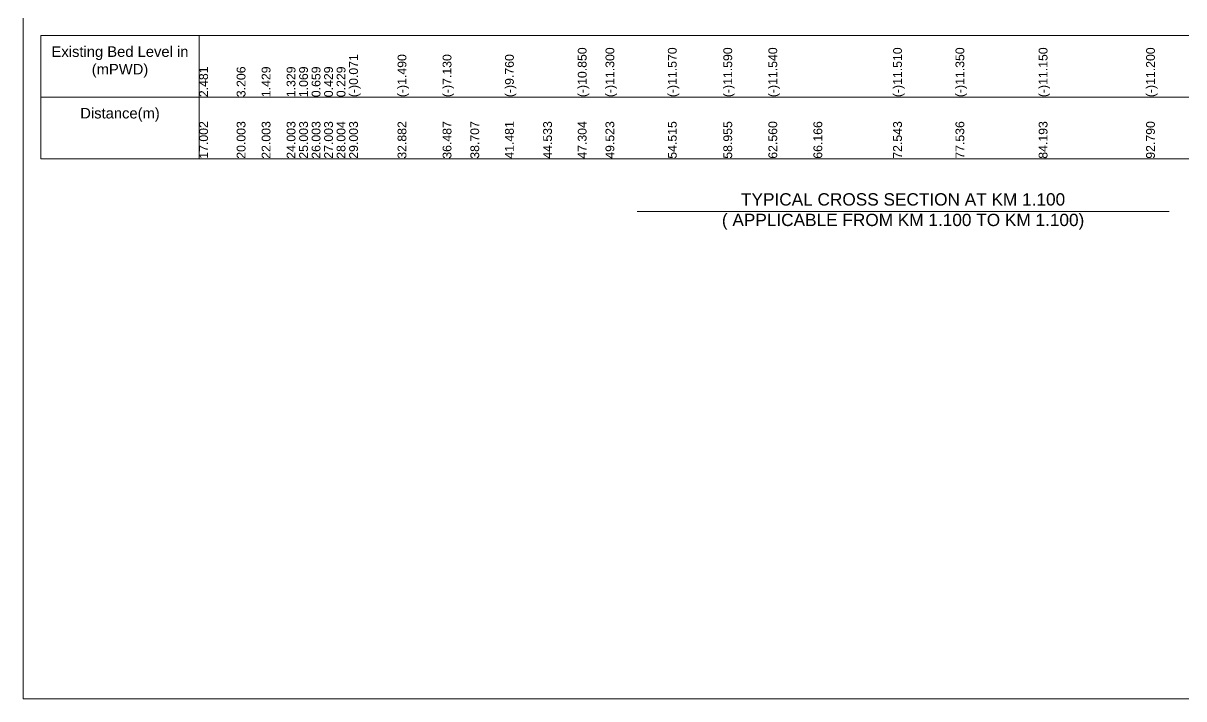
# Model space of a CAD drawing. Header units: inches. Extents: x 89000 to 845017, y -7071 to 0.
# Drawn here: x 310000 to 316595, y -7071 to -3229 of the extents above; entities that cross this region are included whole.
import ezdxf

# ---------------------------------------------------------------- set-up
doc = ezdxf.new("R2010")
doc.units = ezdxf.units.IN
doc.header["$LTSCALE"] = 7
doc.header["$MEASUREMENT"] = 0
for name, color, linetype, lineweight in [('Cross section Data Border', 7, 'Continuous', 9), ('Cross Section Labels', 7, 'Continuous', 9), ('Long Section Labels', 7, 'Continuous', 9)]:
    doc.layers.add(name, color=color, linetype=linetype, lineweight=lineweight)
doc.styles.get("Standard").update_dxf_attribs({"font": 'arial.ttf'})

msp = doc.modelspace()

# ---------------------------------------------------------------- linework, layer by layer
at = {"layer": 'Cross section Data Border'}
msp.add_lwpolyline([(310100, -3300), (318349.88912, -3300), (318349.88912, -4000), (310100, -4000)], close=True, dxfattribs=at)
for points in [[(311000, -3300), (311000, -4000)], [(310100, -3650), (318349.88912, -3650)]]:
    msp.add_lwpolyline(points, dxfattribs=at)
at = {"layer": 'Cross Section Labels'}
msp.add_lwpolyline([(310000, 0), (320000, 0), (320000, -7071), (310000, -7071)], close=True, dxfattribs=at)
msp.add_lwpolyline([(313488, -4300), (315000, -4300), (316512, -4300)], dxfattribs=at)

# ---------------------------------------------------------------- texts
at = {"layer": 'Cross section Data Border', "char_height": 60, "width": 800, "attachment_point": 5}
for s, insert in [('Existing Bed Level in (mPWD)', (310550, -3450)), ('Distance(m)', (310550, -3750))]:
    msp.add_mtext(s, dxfattribs=dict(at, insert=insert))
at = {"layer": 'Cross Section Labels', "insert": (315000, -4300), "char_height": 70, "attachment_point": 5}
msp.add_mtext('TYPICAL CROSS SECTION AT KM 1.100^J( APPLICABLE FROM KM 1.100 TO KM 1.100)', dxfattribs=at)
at = {"layer": 'Long Section Labels', "char_height": 50, "attachment_point": 1, "rotation": 90}
for s, insert in [('(-)0.071', (311852.10108, -3650)), ('(-)1.490', (312127.45404, -3650)), ('(-)7.130', (312383.44809, -3650)), ('(-)7.130', (312383.44809, -3650)), ('(-)9.760', (312737.98096, -3650)), ('(-)9.760', (312737.98096, -3650)), ('(-)10.850', (313151.43033, -3650)), ('(-)11.300', (313309.00881, -3650)), ('(-)11.570', (313663.41852, -3650)), ('(-)11.590', (313978.65419, -3650)), ('(-)11.590', (313978.65419, -3650)), ('(-)11.540', (314234.63873, -3650)), ('(-)11.510', (314943.38909, -3650)), ('(-)11.350', (315297.88504, -3650)), ('(-)11.150', (315770.56326, -3650)), ('(-)11.200', (316380.91786, -3650)), ('(-)11.200', (316380.91786, -3650)), ('2.481', (311000, -3650)), ('3.206', (311213.03508, -3650)), ('1.429', (311355.04539, -3650)), ('1.329', (311497.0557, -3650)), ('1.069', (311568.08047, -3650)), ('0.659', (311639.06601, -3650)), ('0.429', (311710.09077, -3650)), ('0.229', (311781.11554, -3650)), ('17.002', (311000, -4000)), ('20.003', (311213.03508, -4000)), ('22.003', (311355.04539, -4000)), ('24.003', (311497.0557, -4000)), ('25.003', (311568.08047, -4000)), ('26.003', (311639.06601, -4000)), ('27.003', (311710.09077, -4000)), ('28.004', (311781.11554, -4000)), ('29.003', (311852.10108, -4000)), ('32.882', (312127.45404, -4000)), ('36.487', (312383.44809, -4000)), ('38.707', (312541.03876, -4000)), ('41.481', (312737.98096, -4000)), ('44.533', (312954.73155, -4000)), ('47.304', (313151.43033, -4000)), ('49.523', (313309.00881, -4000)), ('54.515', (313663.41852, -4000)), ('58.955', (313978.65419, -4000)), ('62.560', (314234.63873, -4000)), ('66.166', (314490.62432, -4000)), ('72.543', (314943.38909, -4000)), ('77.536', (315297.88504, -4000)), ('84.193', (315770.56326, -4000)), ('92.790', (316380.91786, -4000))]:
    msp.add_mtext(s, dxfattribs=dict(at, insert=insert))

doc.saveas('drawing.dxf')
